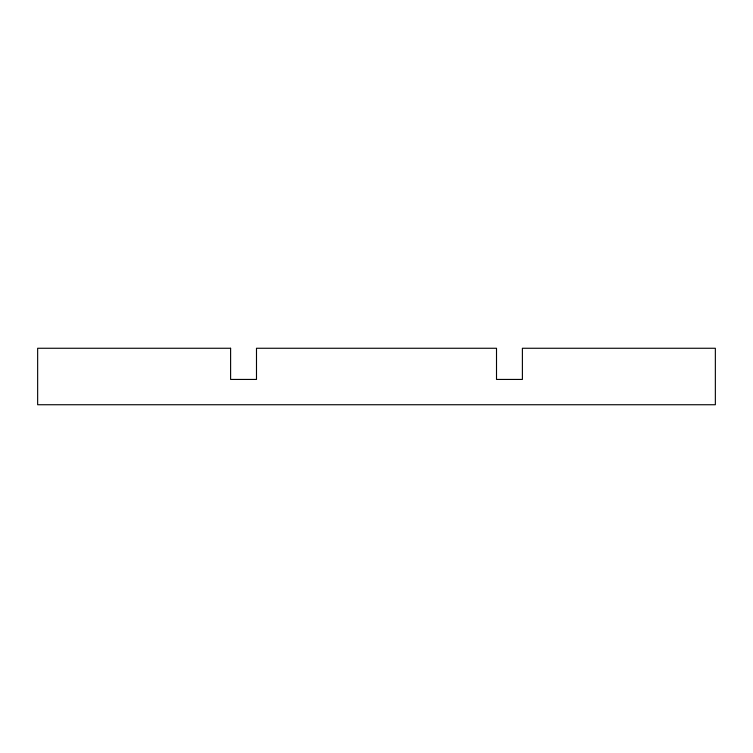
<?xml version="1.0" encoding="UTF-8"?>
<svg xmlns="http://www.w3.org/2000/svg" width="753" height="753" viewBox="0 0 753 753"><rect width="100%" height="100%" fill="white"/><g stroke="black" fill="none" stroke-linecap="round" stroke-linejoin="round"><path stroke-width="1.13" d="M230.606 348.262L37.65 348.262L37.65 404.738L715.35 404.738L715.35 348.262L522.394 348.262L522.394 379.437L496.509 379.437L496.509 348.262L256.491 348.262L256.491 379.437L230.606 379.437L230.606 348.262"/></g></svg>
